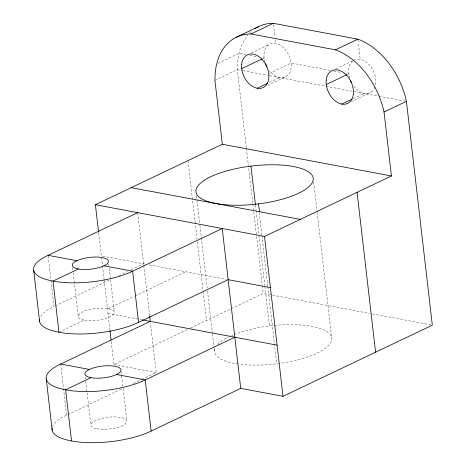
<?xml version="1.0" encoding="UTF-8"?>
<svg xmlns="http://www.w3.org/2000/svg" width="466" height="466" viewBox="0 0 466 466"><rect width="100%" height="100%" fill="white"/><g stroke="black" fill="none" stroke-linecap="round" stroke-linejoin="round"><path stroke-width="0.35" stroke-dasharray="2.33 1.75" d="M218.024 63.359L239.14 53.293L245.559 54.499M251.232 53.013L269.15 44.48M214.919 80.303L237.316 69.638L242.25 70.558M262.812 58.588L264.094 57.976L261.24 57.44M269.395 73.418L291.151 63.05L330.901 70.512M269.354 82.447L279.594 77.566M267.536 85.394L286.095 76.552M335.788 68.875L352.424 60.953M347.368 74.449L348.65 73.838L345.807 73.308M353.269 98.611L364.15 93.427M351.451 101.559L370.651 92.414M55.314 305.871L110.244 279.699M118.748 275.645L127.247 271.596M131.173 269.727L143.598 263.808M58.955 332.206L84.34 320.113A18.157 5.912 -6.6 0 0 113.972 313.775A18.157 5.912 -6.6 0 0 90.544 309.377A18.157 5.912 -6.6 0 0 84.34 320.113M108.229 308.731L134.33 296.294M134.983 295.986L185.876 271.742M111.228 341.531L113.896 364.587L188.089 329.241M190.716 327.988L230.606 308.981M231.258 308.673L263.214 293.446L369.532 313.391M52.373 427.077A55.792 18.162 -6.6 0 1 66.586 415.2L122.826 388.405M133.288 383.419L141.134 379.685M141.786 379.371L156.174 372.515L150.425 322.798M249.834 55.303L257.675 56.77M333.743 71.042L341.549 72.51M242.955 70.692L269.028 75.585M269.732 75.713L353.49 91.429M354.201 91.563L378.241 96.072M378.945 96.206L405.018 101.099M145.008 264.071L101.32 255.875L98.571 232.097M149.237 264.869L226.039 279.274M372.386 313.927L432.326 325.175M107.978 313.426L141.798 319.775M113.896 364.587L156.174 372.515M357.952 39.884L360.206 59.328M313.653 182.09L317.072 211.611M317.154 212.333L331.652 337.634M273.484 24.739L274.899 36.983M275.231 39.86L275.651 43.46M259.253 212.566L261.834 234.887M261.921 235.61L267.752 286.019M267.834 286.736L276.752 363.789M255.473 204.988L256.055 210.032M256.143 210.749L258.892 234.515M258.974 235.231L264.805 285.641M264.886 286.363L269.47 325.967M246.339 147.611L237.316 69.638L237.514 63.126L238.307 56.899L239.67 51.021A67.005 45.878 64.5 0 1 247.86 35.131M246.421 148.328L252.77 203.199M252.857 203.922L262.212 284.784M262.294 285.507L263.214 293.446M196.489 195.86L199.821 224.664M199.902 225.387L207.154 288.035M207.487 290.918L212.403 333.4M212.484 334.122L214.069 347.805M214.15 348.527L214.57 352.127M187.979 160.613L197.06 239.105M197.392 241.988L203.06 290.953M203.141 291.675L206.473 320.48M137.68 212.653L149.592 315.604M108.712 263.919L108.881 265.358M109.213 268.241L110.465 279.047M110.547 279.769L114.298 312.191M121.207 371.909L123.041 387.759M123.123 388.481L126.874 420.903M101.483 257.314L102.404 265.23M102.485 265.946L103.982 278.895M104.064 279.617L109.894 329.998M72.603 267.659L73.104 271.981M73.185 272.703L78.271 316.653M85.266 377.087L87.014 392.215M87.101 392.937L90.853 425.359M48.173 256.055L54.009 306.494A55.792 18.162 -6.6 0 0 40.653 316.472M60.667 364.045L66.586 415.2M274.34 325.431A59.007 19.211 -6.6 0 1 331.687 337.833A59.007 19.211 -6.6 0 1 280.375 363.305M279.647 363.41A59.007 19.211 -6.6 0 1 238.953 364.115M238.26 364.022A59.007 19.211 -6.6 0 1 215.275 347.636M217.634 344.339A59.007 19.211 -6.6 0 1 228.427 336.976M231.462 335.572A59.007 19.211 -6.6 0 1 233.309 334.798M233.944 334.541A59.007 19.211 -6.6 0 1 273.641 325.501M264.874 61.838A18.157 12.431 64.5 0 1 277.171 43.851A18.157 12.431 64.5 0 1 290.668 70.197A18.157 12.431 64.5 0 1 269.453 70.78M374.88 87.101A18.157 12.431 64.5 0 1 354.009 86.641M349.622 78.34A18.157 12.431 64.5 0 1 352.628 61.087M353.706 60.341A18.157 12.431 64.5 0 1 370.109 65.817A18.157 12.431 64.5 0 1 375.089 86.507M249.59 33.208A67.005 45.878 64.5 0 1 252.106 30.855M96.916 428.825A18.157 5.912 -6.6 0 0 126.554 422.481A18.157 5.912 -6.6 0 0 103.12 418.089A18.157 5.912 -6.6 0 0 96.916 428.825"/><path stroke-width="0.7" d="M236.262 37.245L258.659 26.574M98.571 232.097L95.402 204.72L222.317 144.25L214.919 80.303L215.117 73.797L215.909 67.57L217.273 61.693A67.005 45.878 64.5 0 1 250.918 33.971L273.315 23.3L357.871 39.161A67.005 45.878 64.5 0 1 406.428 101.361L432.326 325.175L283.008 396.31L240.73 388.382L151.141 431.062A55.792 18.162 -6.6 0 1 71.537 440.918A55.792 18.162 -6.6 0 1 52.105 428.324M241.697 68.648L262.172 58.891M250.918 33.971L335.473 49.833L357.871 39.161M257.197 88.237L267.437 83.362M326.252 84.509L346.727 74.752M341.753 104.099L351.993 99.223M270.431 287.604L228.154 279.67L138.565 322.356A55.792 18.162 -6.6 0 1 58.955 332.206L53.037 281.05A55.792 18.162 -6.6 0 1 48.091 255.333L137.68 212.653M95.402 204.72L264.513 236.443L391.428 175.979L384.031 112.032L406.428 101.361M78.422 268.958A18.157 5.912 -6.6 0 1 84.626 258.222A18.157 5.912 -6.6 0 1 108.054 262.62A18.157 5.912 -6.6 0 1 78.422 268.958L53.037 281.05A55.792 18.162 -6.6 0 0 132.647 271.195L222.235 228.515L240.73 388.382M71.537 440.918L65.619 389.757A55.792 18.162 -6.6 0 1 60.667 364.045L150.256 321.359L149.673 316.327M90.998 377.664A18.157 5.912 -6.6 0 1 97.202 366.928A18.157 5.912 -6.6 0 1 120.636 371.326A18.157 5.912 -6.6 0 1 90.998 377.664L65.619 389.757A55.792 18.162 -6.6 0 0 145.223 379.907L234.812 337.221M222.317 144.25L391.428 175.979M131.237 187.647L300.349 219.37M48.091 255.333L76.838 260.727M103.895 265.806L132.647 271.195L138.565 322.356M142.503 319.903L277.089 345.155M60.667 364.045L89.414 369.439M116.471 374.513L145.223 379.907L151.141 431.062M258.251 203.927L259.76 211.756M357.084 192.341L375.584 352.203M264.513 236.443L283.008 396.31M250.976 166.1L255.391 204.271M109.982 330.72L111.065 340.087M33.674 270.28L39.593 321.441M46.256 378.992L52.175 430.147M58.955 332.206A55.792 18.162 -6.6 0 1 39.528 319.612M335.473 49.833A67.005 45.878 64.5 0 1 384.031 112.032M254.966 28.7A67.005 45.878 64.5 0 1 273.315 23.3M351.446 82.703A18.157 12.431 64.5 0 1 350.304 80.245M266.89 66.842A18.157 12.431 64.5 0 1 265.504 63.749M215.793 203.508A59.007 19.211 -6.6 0 0 312.103 182.911A59.007 19.211 -6.6 0 0 235.947 168.622A59.007 19.211 -6.6 0 0 215.793 203.508M326.2 80.181A18.157 12.431 64.5 0 0 345.19 104.174A18.157 12.431 64.5 0 0 347.951 76.785A18.157 12.431 64.5 0 0 326.2 80.181M241.644 64.32A18.157 12.431 64.5 0 0 260.634 88.313A18.157 12.431 64.5 0 0 263.395 60.924A18.157 12.431 64.5 0 0 241.644 64.32"/></g></svg>
